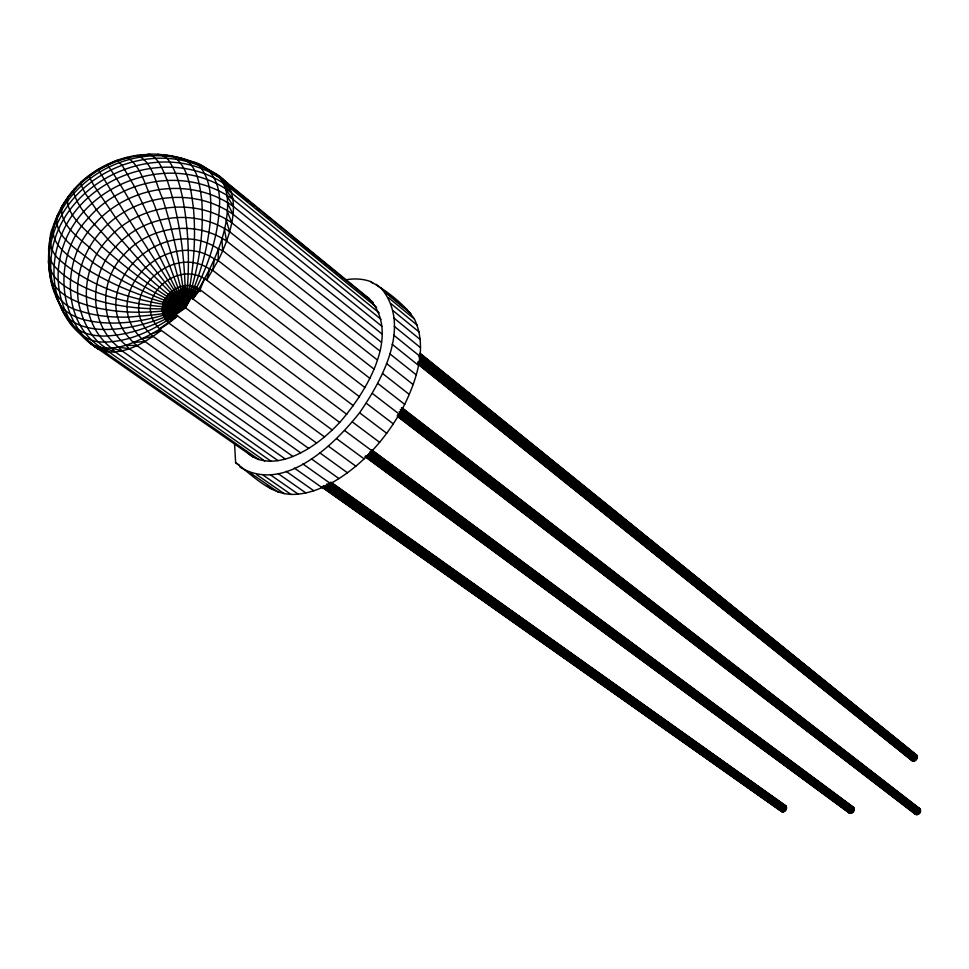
<?xml version="1.0" encoding="UTF-8"?>
<svg xmlns="http://www.w3.org/2000/svg" width="969" height="969" viewBox="0 0 969 969"><rect width="100%" height="100%" fill="white"/><g stroke="black" fill="none" stroke-linecap="round" stroke-linejoin="round"><path stroke-width="1.45" d="M373.235 302.51L226.467 182.838C207.366 166.099 182.802 156.045 157.511 154.434C181.215 155.282 204.18 164.5 222.725 179.132L369.165 298.585C402.074 334.644 365.543 392.978 339.695 422.448L185.406 307.718C140.929 301.989 94.041 290.312 59.678 259.946C50.146 251.807 47.433 238.64 52.81 227.291C59.363 206.748 71.924 188.083 89.293 175.159C106.76 162.38 128.211 154.398 149.965 154.519C159.764 159.243 163.071 170.992 167.153 180.222C181.009 221.114 185.612 264.707 185.406 307.718C160.418 326.492 130.5 344.261 98.087 341.827C74.795 338.145 61.301 313.072 55.378 292.468M49.104 250.002L50.013 245.048M346.793 414.332L192.952 298.924C207.56 274.433 221.695 248.827 226.322 220.314C228.478 205.21 229.265 186.969 217.553 175.377M316.621 443.075L161.254 330.368C128.95 302.51 175.837 257.488 206.7 280.126L218.098 260.504L218.497 248.96C159.497 209.607 76.394 294.721 136.992 345.618L292.892 456.447C310.928 449.01 326.42 436.547 339.695 422.448M324.518 436.91L169.454 323.537C147.978 305.465 179.604 273.985 200.074 289.683L353.431 405.745M332.246 430.006L177.533 315.955C166.789 306.846 182.656 291.063 192.952 298.924L200.074 289.683L204.362 279.193M66.098 313.992C70.882 331.749 91.643 337.055 107.874 335.916C135.757 334.135 162.029 322.435 185.406 307.718C189.972 271.029 189.536 233.529 182.463 197.191C179.75 185.115 176.6 172.809 169.866 162.271C165.493 153.696 155.694 153.635 147.3 154.362M369.843 378.334L218.098 260.504C231.736 233.711 248.185 184.461 208.82 170.641L222.725 179.132M62.258 205.694C57.244 225.91 85.018 241.79 96.948 254.266C124.044 275.668 153.901 293.583 185.406 307.718C203.962 277.291 217.734 242.856 219.406 206.942C221.247 185.164 211.823 163.7 188.095 160.951M234.522 443.245L235.637 462.697C252.315 475.052 268.849 493.306 290.991 494.408C304.884 494.687 318.329 489.939 330.502 483.579C362.697 465.738 387.854 436.813 404.691 404.364C417.154 378.54 427.511 346.563 414.405 319.019C403.492 303.297 387.067 291.221 370.703 281.604C362.697 278.648 353.951 278.345 345.606 279.847M239.864 466.985C283.82 494.19 334.051 444.928 359.584 412.782C382.67 379.279 412.152 325.003 380.914 287.866M60.986 306.822C66.716 324.215 87.416 329.121 103.695 329.484C132.268 329.69 160.139 320.521 185.406 307.718L184.255 297.18L185.188 285.903M397.653 416.525L915.257 814.142C918.418 816.261 922.452 810.992 919.545 808.521L402.244 408.01M418.765 364.841L911.877 760.604C915.439 762.966 919.811 756.22 915.632 754.427L420.473 353.939M365.107 456.653L848.953 812.797C852.102 814.905 856.075 809.612 853.277 807.116L371.999 450.088M49.952 268.134C48.874 285.068 57.68 300.741 65.42 315.24M48.886 258.287L48.45 261.848L49.54 271.926L51.805 281.725M330.768 482.053L785.629 805.687C788.645 808.4 783.521 814.263 780.772 810.871L322.277 487.116M49.128 247.156C46.706 272.156 50.994 304.787 80.475 311.085C96.016 316.209 112.525 317.469 128.792 317.081C147.785 315.422 167.528 314.719 185.406 307.718C198.415 280.901 207.209 251.904 210.188 222.204C211.23 203.163 212.526 180.694 198.887 165.505C135.394 139.342 53.634 186.545 49.177 256.191C45.567 282.003 75.752 293.292 95.386 299.905C124.492 308.457 155.27 310.492 185.406 307.718C197.603 273.391 204.374 236.642 201.746 200.159C199.65 184.97 197.325 160.793 178.623 157.79M365.034 387.636L212.732 270.351L214.428 259.026C164.803 225.038 93.424 299.009 144.926 341.476L300.705 452.898M162.853 313.229L185.406 307.718C193.267 275.111 196.332 241.233 193.412 207.802C190.784 190.324 189.44 169.078 174.602 157.172C119.744 147.603 60.042 185.685 49.855 241.305M185.454 297.035L187.574 285.843M53.428 227.969L57.813 214.658L59.521 213.047M308.651 448.417L153.041 336.376C111.387 301.698 169.272 241.717 209.692 269.14L206.7 280.126L359.535 396.818M186.654 297.011L189.936 286.037M187.841 297.095L192.225 286.449M52.108 233.384C47.917 243.51 46.379 256.652 54.082 265.627C62.488 275.947 74.371 282.573 86.253 288.12C117.406 301.625 151.552 307.439 185.406 307.718C177.206 271.138 166.293 235.14 152.496 200.28C144.902 186.145 141.377 165.808 126.842 157.341M54.421 223.924C46.875 245.763 75.097 260.176 89.632 270.848C119.163 288.447 151.83 300.572 185.406 307.718L169.732 265.809L151.6 222.64L134.594 186.787L122.021 165.105L116.849 160.357L98.22 169.502L84.666 179.471M57.813 214.658C51.127 235.806 79.821 250.68 92.818 262.417C121.222 281.967 152.63 297.059 185.406 307.718C160.382 259.498 137.695 209.316 107.184 164.379L106.917 164.839M188.991 297.301L194.43 287.103M60.999 208.238C78.925 176.649 113.821 156.106 149.965 154.519M190.094 297.628L196.525 287.975M73.123 191.45L67.697 197.167C64.875 216.596 90.844 233.226 101.975 246.489C127.605 269.648 155.621 290.191 185.406 307.718C156.021 313.302 125.449 314.162 96.137 307.718C79.652 303.479 61.12 297.338 52.035 281.797C36.931 191.281 156.348 127.012 226.467 182.838M191.147 298.064L198.488 289.053M166.898 320.751L177.533 315.955C162.853 329.024 144.611 338.496 126.067 345.243C115.505 348.259 103.683 349.736 93.375 345C66.122 327.11 53.452 291.524 59.678 259.946C72.905 185.551 171.477 147.143 231.652 193.001L379.182 312.89M74.674 326.941C83.358 337.781 94.284 350.233 108.988 352.001C128.574 352.716 146.174 341.694 161.254 330.368L151.079 334.014M159.764 328.527L177.533 315.955M783.025 811.005L786.428 808.655L328.612 483.604M75.691 188.216L74.068 189.173L73.353 190.954C78.065 210.491 95.459 224.239 107.85 239.186C131.857 264.004 157.802 286.969 185.406 307.718L124.226 212.175L98.22 169.502M82.51 181.264L81.299 181.809L80.924 183.238L81.396 185.588L84.945 192.892L96.488 209.837L107.886 224.42L145.168 267.044L185.406 307.718L149.71 263.289L115.735 217.916L93.86 185.479L90.044 178.405L89.281 176.297L90.044 175.001M165.554 319.067L176.249 314.537M245.993 451.033C257.572 464.526 277.97 462.637 292.892 456.447M164.415 317.238L175.583 313.69M376.59 307.294L229.459 187.477C171.852 143.206 78.259 175.474 58.019 244.576C52.956 261.4 52.508 279.593 57.377 296.514C59.157 309.692 72.045 316.136 83.467 319.54C113.652 327.219 145.507 321.357 174.565 311.776M116.038 161.048L125.461 158.189M163.507 315.288L175.014 312.769M142.491 338.666L153.041 336.376M913.985 754.403L915.632 754.427M783.461 805.275L785.629 805.687M851.061 806.717L853.277 807.116M134.134 342.42L144.926 341.476M162.429 311.097L174.238 310.746M377.195 359.826L226.589 241.075C194.696 219.624 148.814 226.019 123.681 255.041C100.025 279.314 98.559 323.234 126.067 345.243L136.992 345.618M162.271 308.917L174.032 309.68M137.029 155.331C153.066 161.787 155.682 184.062 162.465 198.245C172.991 230.392 179.992 263.641 184.255 297.18M379.666 350.851L229.617 231.724C194.357 207.705 143.364 214.839 115.517 247.022C89.269 274.009 87.828 322.774 118.412 347.12L129.349 348.767L285.298 459.04M162.368 306.701L173.948 308.578M918.103 808.037L919.545 808.521M167.54 155.549L171.719 156.469M162.719 304.496L174.008 307.476M381.277 342.214L231.785 222.785C193.618 196.404 138.07 204.229 107.85 239.186C79.313 268.57 77.92 321.623 111.241 348.016L122.082 350.887L278.018 460.65M178.623 158.129L185.285 160.357M163.313 302.304L174.178 306.361M382.028 334.002L233.069 214.343C192.468 185.866 132.995 194.333 100.776 231.627C83.819 250.596 74.456 276.855 78.513 302.267C82.559 322.653 93.872 345.897 115.275 351.965L271.126 461.268M209.692 269.14L212.732 270.351M214.428 259.026L218.098 260.504M218.497 248.96L222.737 250.705L373.913 369.032M381.931 326.323L233.468 206.506C190.954 176.213 128.211 185.249 94.381 224.445C59.836 259.535 60.793 329.678 108.988 352.001L264.707 460.905M164.161 300.16L174.493 305.259M399.712 304.472L406.738 309.196M88.833 342.154L98.305 349.01C55.136 319.794 53.428 253.817 88.724 217.734C123.778 177.109 189.076 167.54 232.996 199.372L380.974 319.261M200.256 165.493L207.596 169.902M93.375 345L103.32 351.008L258.82 459.56M165.251 298.077L174.917 304.193M364.441 295.569L369.165 298.585M83.625 336.207L87.234 339.925M235.637 462.697L239.222 465.168M250.365 472.957L278.018 492.01M263.289 475.234L290.991 494.408M256.555 474.568L284.232 493.681M270.508 474.919L298.222 494.166M267.42 485.953L272.398 489.418M278.151 473.623L305.865 492.955M85.09 338.46L94.005 346.03L253.551 457.271M286.146 471.346L313.847 490.774M323.331 485.554L784.236 811.525M323.67 486.922L783.436 811.84M327.025 489.829L333.203 494.19M340.616 499.423L345.558 502.923M354.206 509.028L357.912 511.644M364.09 516.017L370.267 520.377M376.444 524.738L382.622 529.098M390.047 534.343L394.989 537.831M403.637 543.948L407.343 546.564M413.521 550.925L420.934 556.158M425.875 559.658L433.288 564.891M439.466 569.251L445.643 573.624M453.056 578.856L457.998 582.345M462.94 585.833L470.353 591.078M475.294 594.566L482.707 599.799M488.885 604.172L495.062 608.532M502.475 613.765L507.417 617.265M512.359 620.754L519.772 625.986M524.713 629.475L532.126 634.719M538.304 639.08L544.481 643.44M551.894 648.685L556.836 652.173M561.778 655.662L569.191 660.906M574.132 664.395L582.781 670.5M587.723 674L595.136 679.233M601.313 683.593L607.49 687.966M611.197 690.582L619.845 696.687M623.551 699.303L632.2 705.42M637.142 708.908L644.567 714.141M650.744 718.514L656.921 722.874M660.628 725.49L669.276 731.607M672.983 734.223L681.631 740.328M686.573 743.817L693.986 749.061M700.163 753.422L706.34 757.782M710.047 760.411L718.695 766.515M722.402 769.132L731.05 775.248M735.992 778.737L747.111 786.586M749.582 788.342L756.995 793.575M759.466 795.319L769.35 802.296M771.821 804.052L780.469 810.157L780.372 809.333M322.822 487.153L782.637 811.925M321.454 486.801L781.898 811.792M294.406 468.112L322.083 487.649M326.904 483.785L786.113 809.515M326.238 484.803L785.617 810.326M325.439 485.699L784.975 811.005M331.192 482.61L786.125 806.244M331.87 483.458L340.507 489.599M342.965 491.344L354.06 499.241M356.531 500.985L363.92 506.254M370.085 510.639L377.486 515.896M379.945 517.652L391.04 525.537M393.511 527.293L404.606 535.179M408.3 537.807L418.16 544.82M421.854 547.449L431.714 554.462M434.185 556.218L445.28 564.115M447.739 565.86L457.61 572.873M460.069 574.629L471.164 582.514M473.623 584.271L508.144 608.823M510.602 610.567L521.697 618.464M524.168 620.221L535.263 628.106M537.722 629.862L548.817 637.747M551.288 639.504L558.677 644.76M561.148 646.517L572.243 654.402M574.702 656.158L585.797 664.044M588.268 665.8L599.363 673.685M601.822 675.441L612.917 683.339M615.388 685.083L626.483 692.98M628.942 694.737L716.454 756.971M718.925 758.727L767 792.921M769.459 794.665L780.554 802.562M331.386 483.386L786.428 806.947M551.688 640.545L555.394 643.174M667.58 722.91L670.039 724.667M681.134 732.552L683.605 734.308M694.7 742.193L697.159 743.938M719.349 759.72L723.056 762.349M732.915 769.35L736.61 771.978M745.246 778.119L750.176 781.62M302.861 463.933L330.502 483.579M330.114 483.446L786.525 807.771M311.4 458.858L338.993 478.613M319.952 452.923L347.496 472.799M328.406 446.188L355.889 466.198M336.691 438.727L364.102 458.858M367.106 455.333L851.969 812.894M366.185 455.842L851.17 813.209M370.546 459.815L379.073 466.089M386.389 471.479L396.139 478.662M401.009 482.247L411.97 490.326M419.286 495.704L429.025 502.887M437.552 509.161L444.868 514.551M455.83 522.618L461.922 527.112M470.449 533.386L477.765 538.776M485.069 544.154L494.82 551.337M503.347 557.611L510.651 563.001M517.967 568.379L530.152 577.354M536.245 581.848L543.548 587.226M550.864 592.604L563.037 601.579M565.484 603.372L576.446 611.451M583.75 616.841L593.5 624.012M598.37 627.597L609.331 635.676M612.989 638.365L626.398 648.237M631.267 651.834L642.229 659.901M647.11 663.499L659.283 672.462M664.165 676.059L675.127 684.126M679.996 687.724L692.181 696.699M698.274 701.181L708.024 708.363M716.551 714.637L725.078 720.924M731.171 725.406L740.91 732.588M749.449 738.862L757.976 745.149M764.056 749.631L776.242 758.606M778.676 760.399L790.861 769.374M796.954 773.856L809.139 782.831M811.574 784.624L823.759 793.599M829.852 798.081L842.037 807.056M844.471 808.849L846.906 810.641M365.301 456.084L850.358 813.294M365.737 456.956L849.607 813.161M369.468 452.656L853.846 810.92M368.801 453.686L853.362 811.707M167.552 305.877L177.242 313.035M367.99 454.594L852.72 812.385M371.224 449.749L853.786 807.674M344.71 430.611L854.113 808.376M686.973 685.119L689.395 686.912M739.238 723.843L741.673 725.648M773.274 749.073L775.697 750.866M825.54 787.797L827.974 789.602M371.418 451.457L854.234 809.188M369.952 451.59L854.137 810.06M170.314 295.206L186.012 306.882M183.262 291.899L192.892 299.13M352.365 421.927L379.606 442.324M359.584 412.782L386.728 433.3M196.646 288.907L200.244 291.633M366.282 403.261L393.341 423.889M838.669 753.955L841.068 755.796M863.864 773.335L866.262 775.176M889.07 792.715L891.468 794.568M397.932 415.907L916.698 814.638M397.12 415.895L915.923 814.505M399.131 411.571L919.714 813.076M399.494 413.436L919.072 813.742M372.399 393.462L399.349 414.211M398.586 414.187L918.321 814.251M397.641 414.72L917.522 814.554M401.517 407.622L920.065 809.067M401.747 408.397L920.417 809.769M401.735 409.33L920.55 810.568M400.282 409.451L920.477 811.428M400.996 411.462L920.187 812.288M377.849 383.506L404.691 404.364M382.585 373.501L409.33 394.456M386.558 363.545L413.206 384.596M166.547 296.102L175.462 303.152M389.744 353.746L416.282 374.882M417.7 361.97L914.215 760.98M685.664 577.609L688.014 579.51M739.892 621.19L742.254 623.079M789.408 660.967L791.77 662.857M843.636 704.536L845.998 706.437M887.265 739.589L889.615 741.479M891.977 743.38L894.339 745.27M896.688 747.16L900.237 750.006M417.942 363.218L913.367 761.077M419.214 364.477L426.287 370.158M435.723 377.74L438.085 379.63M440.435 381.532L442.797 383.421M445.159 385.311L478.177 411.825M489.975 421.297L492.325 423.187M494.687 425.088L497.049 426.978M499.398 428.879L530.067 453.492M533.604 456.338L535.966 458.228M544.215 464.854L546.577 466.755M548.938 468.645L551.288 470.534M553.65 472.436L584.319 497.049M587.856 499.895L590.206 501.785M592.568 503.686L594.93 505.576M597.292 507.465L633.847 536.826M642.096 543.452L644.458 545.341M646.82 547.243L649.169 549.132M651.531 551.022L688.087 580.383M696.348 587.008L698.71 588.91M701.059 590.799L703.421 592.689M705.783 594.591L737.627 620.148M739.977 622.05L742.339 623.939M744.701 625.841L747.063 627.73M749.412 629.62L790.692 662.76M794.229 665.606L796.591 667.496M798.953 669.397L801.302 671.287M803.664 673.176L840.22 702.537M848.481 709.163L850.843 711.064M853.192 712.954L855.554 714.843M857.916 716.745L894.472 746.094M896.834 747.983L899.184 749.885M901.545 751.774L909.806 758.4M418.269 364.174L912.568 760.956M392.094 344.213L418.535 365.422M418.802 356.713L916.977 758.606M419.286 358.724L916.48 759.417M419.625 360.625L915.826 760.12M418.681 361.413L915.051 760.641M419.989 353.249L916.868 755.311M419.553 353.6L917.219 756.026M437.273 368.208L460.796 387.225M463.146 389.138L465.495 391.04M499.616 418.608L521.964 436.68M524.314 438.582L526.664 440.483M529.013 442.385L531.375 444.286M534.9 447.145L537.25 449.047M563.134 469.965L587.832 489.939M590.182 491.84L592.531 493.742M594.893 495.643L597.243 497.545M600.768 500.392L603.118 502.293M626.652 521.31L653.7 543.185M656.049 545.087L658.411 546.988M660.761 548.89L663.111 550.792M666.636 553.65L668.998 555.552M688.995 571.722L708.981 587.88M711.343 589.782L719.567 596.444M721.929 598.345L724.279 600.247M732.516 606.897L734.865 608.798M752.513 623.067L785.447 649.69M787.797 651.592L790.147 653.494M798.383 660.155L800.733 662.057M816.031 674.424L851.315 702.949M853.665 704.851L856.015 706.752M859.551 709.611L861.901 711.512M864.251 713.414L866.601 715.316M879.549 725.769L912.483 752.404M419.553 354.545L917.364 756.85M419.298 355.611L917.28 757.722M393.596 335.044L419.94 356.313M394.25 326.335L420.498 347.653M213.471 172.506L218.255 176.406M394.044 318.159L420.207 339.513M221.768 179.265L248.67 201.189M251.007 203.09L254.508 205.949M256.846 207.863L259.195 209.764M267.371 216.438L269.709 218.352M294.273 238.374L322.338 261.255M324.676 263.156L327.013 265.058M330.526 267.928L332.864 269.83M335.201 271.732L337.539 273.646M341.052 276.504L343.389 278.406M393.002 310.613L419.08 331.979M391.125 303.745L417.142 325.124M376.117 284.28L401.893 305.562M385.044 292.335L410.929 313.69M370.703 281.604L372.944 283.445M388.472 297.64L414.405 319.019M98.656 346.95L103.32 351.008M104.628 347.968L108.988 352.001M221.005 179.229L229.459 187.477M111.241 348.016L115.275 351.965M168.061 294.249L176.116 302.158M911.877 760.604L910.981 759.357M118.412 347.12L122.082 350.887M915.257 814.142L914.397 812.906M126.067 345.243L129.349 348.767M848.953 812.797L848.129 811.55M90.456 342.13L94.005 346.03M223.778 184.013L231.652 193.001M68.06 319.152L69.95 321.381M169.769 292.541L176.879 301.226M225.825 189.718L232.996 199.372M171.646 290.979L177.727 300.378M227.121 196.271L233.468 206.506M227.654 203.611L233.069 214.343M55.948 296.49L60.502 305.55M173.681 289.61L178.671 299.591M227.388 211.654L231.785 222.785M54.349 291.863L51.975 283.021M175.825 288.435L179.689 298.9M226.322 220.314L229.617 231.724M178.078 287.466L180.767 298.319M224.481 229.483L226.589 241.075M180.416 286.715L181.893 297.822M221.865 239.077L222.737 250.705M182.79 286.182L183.056 297.447"/></g></svg>
